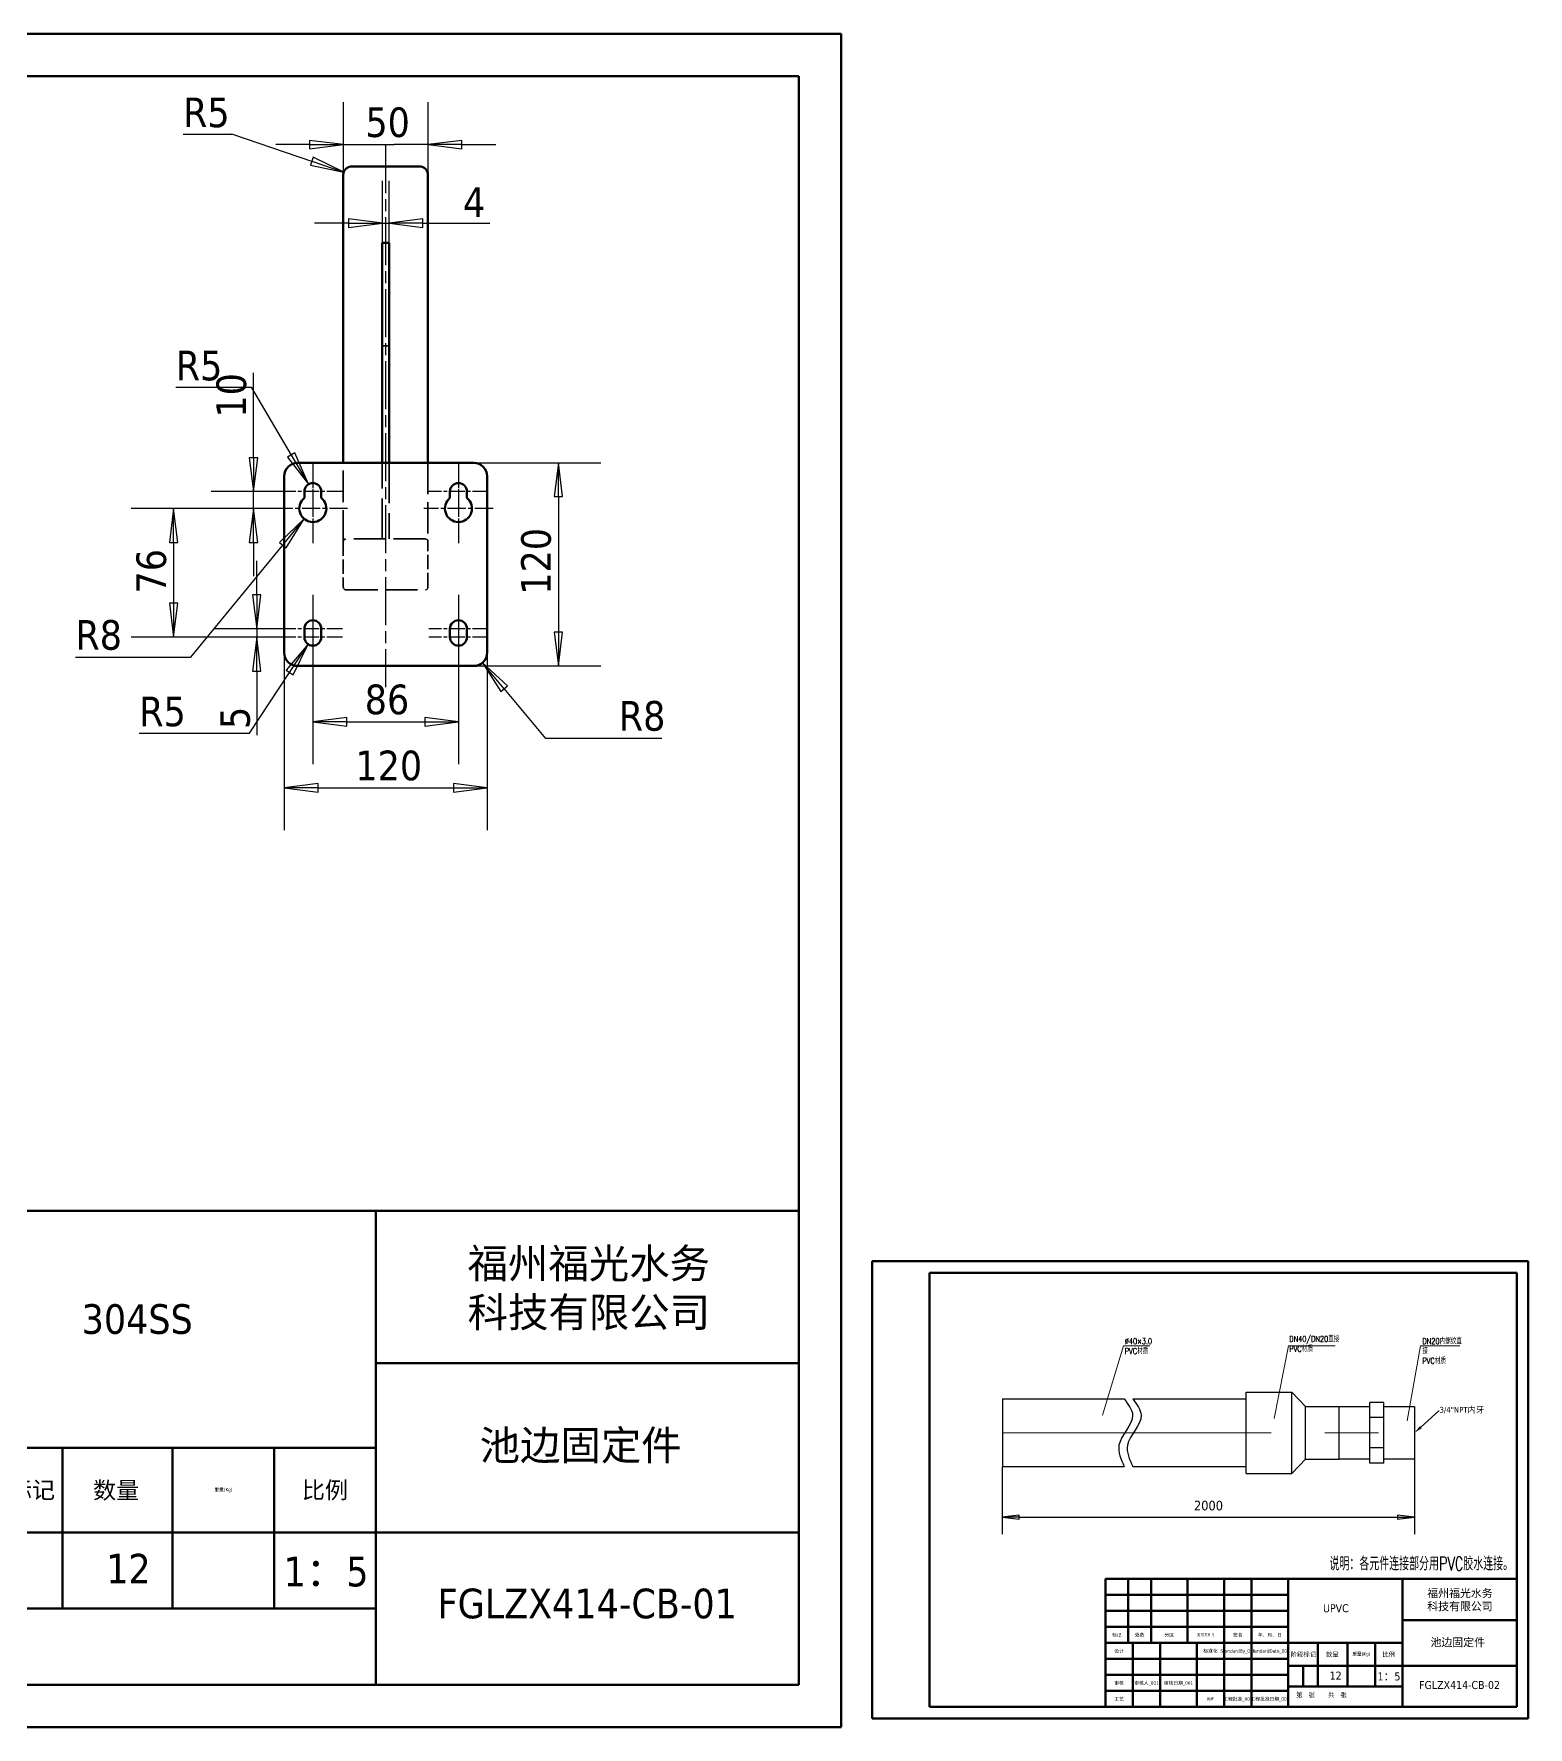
# Model space of a CAD drawing. Header units: millimetres. Extents: x 25 to 5905, y -378 to 2638.
# Drawn here: x 983 to 1866, y 25 to 1025 of the extents above; entities that cross this region are included whole.
import ezdxf
from ezdxf import colors
from ezdxf.entities.mleader import LeaderData, LeaderLine
from ezdxf.enums import TextEntityAlignment as Align
from ezdxf.math import Vec2, Vec3

# ---------------------------------------------------------------- set-up
doc = ezdxf.new("R2010")
doc.units = ezdxf.units.MM
doc.header["$LTSCALE"] = 5
for name, pattern in [('CENTER', [50.8, 31.75, -6.35, 6.35, -6.35]), ('CHAIN', [0.3543, 0.2362, -0.0295, 0.0591, -0.0295]), ('DASHED', [0.2067, 0.1654, -0.0413])]:
    doc.linetypes.add(name, pattern=pattern)
for name, color, linetype, lineweight in [('中心标记 (ISO)', 7, 'Continuous', 25), ('中心线', 1, 'CENTER', 15), ('中心线 (ISO)', 7, 'Continuous', 25), ('可见 (ISO)', 7, 'Continuous', 50), ('图框 (ISO)', 7, 'Continuous', 70), ('尺寸 (ISO)', 7, 'Continuous', 25), ('标题 (ISO)', 7, 'Continuous', 50), ('粗实线', 7, 'Continuous', 30), ('细实线', 3, 'Continuous', 15), ('隐藏 (ISO)', 7, 'DASHED', 35)]:
    doc.layers.add(name, color=color, linetype=linetype, lineweight=lineweight)
doc.styles.get("Standard").update_dxf_attribs({"font": 'tahoma.ttf'})
doc.styles.add('文本样式13', font='tahoma.ttf')
doc.styles.add('文本样式14', font='tahoma.ttf')
doc.styles.add('机械工程图样式', font='simplex.shx', dxfattribs={"width": 0.7, "height": 3.5, "bigfont": 'hztxt.shx'})
doc.styles.add('注释文本 (ISO)', font='tahoma.ttf')
doc.dimstyles.new('默认 (GB)', dxfattribs={"dimscale": 5, "dimtxt": 3.5, "dimasz": 4, "dimexe": 5, "dimexo": 0, "dimgap": 0.75, "dimtad": 1, "dimtoh": 1, "dimrnd": 1e-08, "dimdsep": 46, "dimtxsty": '注释文本 (ISO)', "dimblk": 'Filled-1', "dimcen": 0.09, "dimdle": 10, "dimclrd": 256, "dimclre": 256, "dimclrt": 256, "dimaunit": 1, "dimadec": 3, "dimazin": 2, "dimtfac": 1, "dimtmove": 0, "dimatfit": 3, "dimldrblk": 'Filled-1', "dimfxl": 0, "dimtolj": 1, "dimtzin": 0, "dimlwd": -1, "dimlwe": -1, "dimarcsym": 0})

# ---------------------------------------------------------------- blocks, each defined once
blk = doc.blocks.new('图框 1')
at = {"layer": '图框 (ISO)'}
for p, q in [((5, 205), (292, 205)), ((5, 5), (5, 205)), ((292, 205), (292, 5)), ((30, 200), (287, 200)), ((30, 10), (30, 200)), ((287, 200), (287, 10)), ((287, 10), (30, 10)), ((292, 5), (5, 5))]:
    blk.add_line(p, q, dxfattribs=at)
blk = doc.blocks.new('Filled-1')
at = {"color": 0}
for p, q in [((0, 0), (-1, 0.125)), ((-1, 0.125), (-1, -0.125)), ((-1, 0), (0, 0)), ((-1, -0.125), (0, 0))]:
    blk.add_line(p, q, dxfattribs=at)
at = {"color": 0, "flags": 128}
blk.add_lwpolyline([(-1, -0.125), (0, 0), (-1, 0.125), (-1, -0.125)], dxfattribs=at)
at = {"color": 0}
blk.add_solid([(-1, -0.125), (0, 0), (-1, 0.125), (-1, -0.125)], dxfattribs=at)
blk = doc.blocks.new('*D14')
at = {"layer": 'Defpoints', "color": 0, "transparency": 16777216}
for p in [(1215.9, 959.6), (1165.9, 941.7), (1215.9, 941.7)]:
    blk.add_point(p, dxfattribs=at)
at = {"layer": '尺寸 (ISO)', "transparency": 16777216}
for p, q in [((1165.9, 941.7), (1165.9, 984.6)), ((1215.9, 941.7), (1215.9, 984.6)), ((1145.9, 959.6), (1125.9, 959.6)), ((1165.9, 959.6), (1185.9, 959.6)), ((1185.9, 959.6), (1195.9, 959.6)), ((1215.9, 959.6), (1195.9, 959.6)), ((1235.9, 959.6), (1255.9, 959.6))]:
    blk.add_line(p, q, dxfattribs=at)
at = {"layer": '尺寸 (ISO)', "transparency": 16777216, "xscale": 20, "yscale": 20, "zscale": 20}
blk.add_blockref('Filled-1', (1165.9, 959.6), dxfattribs=at)
at = {"layer": '尺寸 (ISO)', "transparency": 16777216, "xscale": 20, "yscale": 20, "zscale": 20, "rotation": 180}
blk.add_blockref('Filled-1', (1215.9, 959.6), dxfattribs=at)
at = {"layer": '尺寸 (ISO)', "transparency": 16777216, "insert": (1178.9, 981.6), "char_height": 17.5, "attachment_point": 1, "style": '注释文本 (ISO)'}
blk.add_mtext('\\A1;50', dxfattribs=at)
blk = doc.blocks.new('*D15')
at = {"layer": 'Defpoints', "color": 0}
for p in [(1166.1, 943.3), (1170.9, 941.7)]:
    blk.add_point(p, dxfattribs=at)
at = {"layer": '尺寸 (ISO)'}
for p in [(1071.2, 965.8), (1147.2, 949.7)]:
    blk.add_line(p, (1100, 965.8), dxfattribs=at)
at = {"layer": '尺寸 (ISO)', "linetype": 'ByBlock', "xscale": 20, "yscale": 20, "zscale": 20, "rotation": 341.1980249685296}
blk.add_blockref('Filled-1', (1166.1, 943.3), dxfattribs=at)
at = {"layer": '尺寸 (ISO)', "insert": (1071.2, 987.4), "char_height": 17.5, "attachment_point": 1, "style": '注释文本 (ISO)'}
blk.add_mtext('\\A1;R5', dxfattribs=at)
blk = doc.blocks.new('*D16')
at = {"layer": 'Defpoints', "color": 0, "transparency": 16777216}
for p in [(1192.9, 913.2), (1188.9, 901.7), (1192.9, 901.7)]:
    blk.add_point(p, dxfattribs=at)
at = {"layer": '尺寸 (ISO)', "transparency": 16777216}
for p, q in [((1188.9, 901.7), (1188.9, 938.2)), ((1192.9, 901.7), (1192.9, 938.2)), ((1168.9, 913.2), (1148.9, 913.2)), ((1188.9, 913.2), (1192.9, 913.2)), ((1212.9, 913.2), (1252.4, 913.2))]:
    blk.add_line(p, q, dxfattribs=at)
at = {"layer": '尺寸 (ISO)', "transparency": 16777216, "xscale": 20, "yscale": 20, "zscale": 20}
blk.add_blockref('Filled-1', (1188.9, 913.2), dxfattribs=at)
at = {"layer": '尺寸 (ISO)', "transparency": 16777216, "xscale": 20, "yscale": 20, "zscale": 20, "rotation": 180}
blk.add_blockref('Filled-1', (1192.9, 913.2), dxfattribs=at)
at = {"layer": '尺寸 (ISO)', "transparency": 16777216, "insert": (1236.6, 934.4), "char_height": 17.5, "attachment_point": 1, "style": '注释文本 (ISO)'}
blk.add_mtext('\\A1;4', dxfattribs=at)
blk = doc.blocks.new('*D17')
at = {"layer": 'Defpoints', "color": 0, "transparency": 16777216}
for p in [(1130.9, 659.7), (1250.9, 659.7), (1250.9, 579.7)]:
    blk.add_point(p, dxfattribs=at)
at = {"layer": '尺寸 (ISO)', "transparency": 16777216}
for p, q in [((1130.9, 659.7), (1130.9, 554.7)), ((1250.9, 659.7), (1250.9, 554.7)), ((1150.9, 579.7), (1230.9, 579.7))]:
    blk.add_line(p, q, dxfattribs=at)
at = {"layer": '尺寸 (ISO)', "transparency": 16777216, "xscale": 20, "yscale": 20, "zscale": 20, "rotation": 180}
blk.add_blockref('Filled-1', (1130.9, 579.7), dxfattribs=at)
at = {"layer": '尺寸 (ISO)', "transparency": 16777216, "xscale": 20, "yscale": 20, "zscale": 20}
blk.add_blockref('Filled-1', (1250.9, 579.7), dxfattribs=at)
at = {"layer": '尺寸 (ISO)', "transparency": 16777216, "insert": (1173, 601.7), "char_height": 17.5, "attachment_point": 1, "style": '注释文本 (ISO)'}
blk.add_mtext('\\A1;120', dxfattribs=at)
blk = doc.blocks.new('*D18')
at = {"layer": 'Defpoints', "color": 0, "transparency": 16777216}
for p in [(1147.9, 668.7), (1233.9, 668.7), (1233.9, 618.7)]:
    blk.add_point(p, dxfattribs=at)
at = {"layer": '尺寸 (ISO)', "transparency": 16777216}
for p, q in [((1147.9, 668.7), (1147.9, 593.7)), ((1233.9, 668.7), (1233.9, 593.7)), ((1167.9, 618.7), (1213.9, 618.7))]:
    blk.add_line(p, q, dxfattribs=at)
at = {"layer": '尺寸 (ISO)', "transparency": 16777216, "xscale": 20, "yscale": 20, "zscale": 20, "rotation": 180}
blk.add_blockref('Filled-1', (1147.9, 618.7), dxfattribs=at)
at = {"layer": '尺寸 (ISO)', "transparency": 16777216, "xscale": 20, "yscale": 20, "zscale": 20}
blk.add_blockref('Filled-1', (1233.9, 618.7), dxfattribs=at)
at = {"layer": '尺寸 (ISO)', "transparency": 16777216, "insert": (1178.5, 640.7), "char_height": 17.5, "attachment_point": 1, "style": '注释文本 (ISO)'}
blk.add_mtext('\\A1;86', dxfattribs=at)
blk = doc.blocks.new('*D19')
at = {"layer": 'Defpoints', "color": 0, "transparency": 16777216}
for p in [(1114.7, 673.7), (1130.4, 673.7), (1130.4, 668.7)]:
    blk.add_point(p, dxfattribs=at)
at = {"layer": '尺寸 (ISO)', "transparency": 16777216}
for p, q in [((1114.7, 693.7), (1114.7, 713.7)), ((1130.4, 673.7), (1089.7, 673.7)), ((1114.7, 673.7), (1114.7, 668.7)), ((1130.4, 668.7), (1089.7, 668.7)), ((1114.7, 648.7), (1114.7, 610.8))]:
    blk.add_line(p, q, dxfattribs=at)
at = {"layer": '尺寸 (ISO)', "transparency": 16777216, "xscale": 20, "yscale": 20, "zscale": 20}
for p, rotation in [((1114.7, 673.7), 270), ((1114.7, 668.7), 90)]:
    blk.add_blockref('Filled-1', p, dxfattribs=dict(at, rotation=rotation))
at = {"layer": '尺寸 (ISO)', "transparency": 16777216, "insert": (1093.1, 614.5), "char_height": 17.5, "attachment_point": 1, "rotation": 90, "style": '注释文本 (ISO)'}
blk.add_mtext('\\A1;5', dxfattribs=at)
blk = doc.blocks.new('*D20')
at = {"layer": 'Defpoints', "color": 0, "transparency": 16777216}
for p in [(1112.8, 754.7), (1130.4, 754.7), (1127.4, 744.7)]:
    blk.add_point(p, dxfattribs=at)
at = {"layer": '尺寸 (ISO)', "transparency": 16777216}
for p, q in [((1112.8, 774.7), (1112.8, 824.8)), ((1130.4, 754.7), (1087.8, 754.7)), ((1112.8, 744.7), (1112.8, 754.7)), ((1127.4, 744.7), (1087.8, 744.7)), ((1112.8, 724.7), (1112.8, 704.7))]:
    blk.add_line(p, q, dxfattribs=at)
at = {"layer": '尺寸 (ISO)', "transparency": 16777216, "xscale": 20, "yscale": 20, "zscale": 20}
for p, rotation in [((1112.8, 754.7), 270), ((1112.8, 744.7), 90)]:
    blk.add_blockref('Filled-1', p, dxfattribs=dict(at, rotation=rotation))
at = {"layer": '尺寸 (ISO)', "transparency": 16777216, "insert": (1090.9, 798.4), "char_height": 17.5, "attachment_point": 1, "rotation": 90, "style": '注释文本 (ISO)'}
blk.add_mtext('\\A1;10', dxfattribs=at)
blk = doc.blocks.new('*D21')
at = {"layer": 'Defpoints', "color": 0, "transparency": 16777216}
for p in [(1127.4, 744.7), (1065.6, 668.7), (1130.4, 668.7)]:
    blk.add_point(p, dxfattribs=at)
at = {"layer": '尺寸 (ISO)', "transparency": 16777216}
for p, q in [((1127.4, 744.7), (1040.6, 744.7)), ((1065.6, 724.7), (1065.6, 688.7)), ((1130.4, 668.7), (1040.6, 668.7))]:
    blk.add_line(p, q, dxfattribs=at)
at = {"layer": '尺寸 (ISO)', "transparency": 16777216, "xscale": 20, "yscale": 20, "zscale": 20}
for p, rotation in [((1065.6, 744.7), 90), ((1065.6, 668.7), 270)]:
    blk.add_blockref('Filled-1', p, dxfattribs=dict(at, rotation=rotation))
at = {"layer": '尺寸 (ISO)', "transparency": 16777216, "insert": (1043.6, 694.5), "char_height": 17.5, "attachment_point": 1, "rotation": 90, "style": '注释文本 (ISO)'}
blk.add_mtext('\\A1;76', dxfattribs=at)
blk = doc.blocks.new('*D22')
at = {"layer": 'Defpoints', "color": 0, "transparency": 16777216}
for p in [(1242.9, 771.7), (1242.9, 651.7), (1292.9, 651.7)]:
    blk.add_point(p, dxfattribs=at)
at = {"layer": '尺寸 (ISO)', "transparency": 16777216}
for p, q in [((1242.9, 771.7), (1317.9, 771.7)), ((1292.9, 751.7), (1292.9, 671.7)), ((1242.9, 651.7), (1317.9, 651.7))]:
    blk.add_line(p, q, dxfattribs=at)
at = {"layer": '尺寸 (ISO)', "transparency": 16777216, "xscale": 20, "yscale": 20, "zscale": 20}
for p, rotation in [((1292.9, 771.7), 90), ((1292.9, 651.7), 270)]:
    blk.add_blockref('Filled-1', p, dxfattribs=dict(at, rotation=rotation))
at = {"layer": '尺寸 (ISO)', "transparency": 16777216, "insert": (1270.9, 693.8), "char_height": 17.5, "attachment_point": 1, "rotation": 90, "style": '注释文本 (ISO)'}
blk.add_mtext('\\A1;120', dxfattribs=at)
blk = doc.blocks.new('*D23')
at = {"layer": 'Defpoints', "color": 0, "transparency": 16777216}
for p in [(1147.9, 744.7), (1142.8, 738.5)]:
    blk.add_point(p, dxfattribs=at)
at = {"layer": '尺寸 (ISO)', "transparency": 16777216}
for p, q in [((1075.8, 656.8), (1130.1, 723)), ((1007.6, 656.8), (1075.8, 656.8))]:
    blk.add_line(p, q, dxfattribs=at)
at = {"layer": '尺寸 (ISO)', "transparency": 16777216, "xscale": 20, "yscale": 20, "zscale": 20, "rotation": 50.64143847047395}
blk.add_blockref('Filled-1', (1142.8, 738.5), dxfattribs=at)
at = {"layer": '尺寸 (ISO)', "transparency": 16777216, "insert": (1007.6, 678.8), "char_height": 17.5, "attachment_point": 1, "style": '注释文本 (ISO)'}
blk.add_mtext('\\A1;R8', dxfattribs=at)
blk = doc.blocks.new('*D24')
at = {"layer": 'Defpoints', "color": 0, "transparency": 16777216}
for p in [(1145.3, 759), (1147.9, 754.7)]:
    blk.add_point(p, dxfattribs=at)
at = {"layer": '尺寸 (ISO)', "transparency": 16777216}
for p, q in [((1066.9, 816.3), (1111.4, 816.3)), ((1111.4, 816.3), (1135.1, 776.2))]:
    blk.add_line(p, q, dxfattribs=at)
at = {"layer": '尺寸 (ISO)', "transparency": 16777216, "xscale": 20, "yscale": 20, "zscale": 20, "rotation": 300.5981186246404}
blk.add_blockref('Filled-1', (1145.3, 759), dxfattribs=at)
at = {"layer": '尺寸 (ISO)', "transparency": 16777216, "insert": (1066.9, 837.9), "char_height": 17.5, "attachment_point": 1, "style": '注释文本 (ISO)'}
blk.add_mtext('\\A1;R5', dxfattribs=at)
blk = doc.blocks.new('*D25')
at = {"layer": 'Defpoints', "color": 0, "transparency": 16777216}
for p in [(1145.1, 664.5), (1147.9, 668.7)]:
    blk.add_point(p, dxfattribs=at)
at = {"layer": '尺寸 (ISO)', "transparency": 16777216}
for p, q in [((1110.4, 612), (1134.1, 647.8)), ((1045.3, 612), (1110.4, 612))]:
    blk.add_line(p, q, dxfattribs=at)
at = {"layer": '尺寸 (ISO)', "transparency": 16777216, "xscale": 20, "yscale": 20, "zscale": 20, "rotation": 56.56627521407952}
blk.add_blockref('Filled-1', (1145.1, 664.5), dxfattribs=at)
at = {"layer": '尺寸 (ISO)', "transparency": 16777216, "insert": (1045.3, 633.6), "char_height": 17.5, "attachment_point": 1, "style": '注释文本 (ISO)'}
blk.add_mtext('\\A1;R5', dxfattribs=at)
blk = doc.blocks.new('*D26')
at = {"layer": 'Defpoints', "color": 0, "transparency": 16777216}
for p in [(1242.9, 659.7), (1248, 653.6)]:
    blk.add_point(p, dxfattribs=at)
at = {"layer": '尺寸 (ISO)', "transparency": 16777216}
for p, q in [((1285.5, 608.9), (1260.9, 638.3)), ((1354, 608.9), (1285.5, 608.9))]:
    blk.add_line(p, q, dxfattribs=at)
at = {"layer": '尺寸 (ISO)', "transparency": 16777216, "xscale": 20, "yscale": 20, "zscale": 20, "rotation": 130.0468413708815}
blk.add_blockref('Filled-1', (1248, 653.6), dxfattribs=at)
at = {"layer": '尺寸 (ISO)', "transparency": 16777216, "insert": (1328.6, 631), "char_height": 17.5, "attachment_point": 1, "style": '注释文本 (ISO)'}
blk.add_mtext('\\A1;R8', dxfattribs=at)
blk = doc.blocks.new('*D30')
at = {"layer": 'Defpoints', "color": 0}
for p in [(1798.6, 183.3), (1555.1, 178.8), (1798.6, 149)]:
    blk.add_point(p, dxfattribs=at)
at = {"layer": '尺寸 (ISO)'}
for p, q in [((1798.6, 183.3), (1798.6, 139)), ((1555.1, 178.8), (1555.1, 139)), ((1565.1, 149), (1788.6, 149))]:
    blk.add_line(p, q, dxfattribs=at)
at = {"layer": '尺寸 (ISO)', "linetype": 'ByBlock', "xscale": 10, "yscale": 10, "zscale": 10, "rotation": 180}
blk.add_blockref('Filled-1', (1555.1, 149), dxfattribs=at)
at = {"layer": '尺寸 (ISO)', "linetype": 'ByBlock', "xscale": 10, "yscale": 10, "zscale": 10}
blk.add_blockref('Filled-1', (1798.6, 149), dxfattribs=at)
at = {"layer": '尺寸 (ISO)', "insert": (1676.9, 155.8), "char_height": 10, "attachment_point": 5, "style": '注释文本 (ISO)'}
blk.add_mtext('\\A1;\\A1;{\\H0.571429x;2000}', dxfattribs=at)

msp = doc.modelspace()

# ---------------------------------------------------------------- linework, layer by layer
for points in [[(1627.1394, 218.8273), (1632.1028, 209.1762), (1624.0223, 191.4719), (1627.1394, 178.8273)], [(1632.1624, 218.8273), (1637.1258, 209.1762), (1629.0453, 191.4719), (1632.1624, 178.8273)]]:
    msp.add_spline(points, degree=3)
at = {"layer": '中心标记 (ISO)', "linetype": 'CHAIN', "ltscale": 9.445163}
for p, q in [((1147.8525, 772.187), (1147.8525, 729.687)), ((1233.8525, 772.187), (1233.8525, 729.687)), ((1147.8525, 693.687), (1147.8525, 651.187)), ((1147.8525, 691.187), (1147.8525, 648.687)), ((1233.8525, 693.687), (1233.8525, 651.187)), ((1233.8525, 691.187), (1233.8525, 648.687))]:
    msp.add_line(p, q, dxfattribs=at)
at = {"layer": '中心标记 (ISO)', "linetype": 'CHAIN', "ltscale": 10.111888}
for p, q in [((1147.8525, 769.687), (1147.8525, 724.187)), ((1233.8525, 769.687), (1233.8525, 724.187))]:
    msp.add_line(p, q, dxfattribs=at)
at = {"layer": '中心标记 (ISO)', "linetype": 'CHAIN', "ltscale": 7.778352}
for p, q in [((1165.3525, 754.687), (1130.3525, 754.687)), ((1251.3525, 754.687), (1216.3525, 754.687)), ((1165.3525, 673.687), (1130.3525, 673.687)), ((1251.3525, 673.687), (1216.3525, 673.687)), ((1165.3525, 668.687), (1130.3525, 668.687)), ((1251.3525, 668.687), (1216.3525, 668.687))]:
    msp.add_line(p, q, dxfattribs=at)
at = {"layer": '中心标记 (ISO)', "linetype": 'CHAIN', "ltscale": 9.111801}
for p, q in [((1168.3525, 744.687), (1127.3525, 744.687)), ((1254.3525, 744.687), (1213.3525, 744.687))]:
    msp.add_line(p, q, dxfattribs=at)
at = {"layer": '中心线'}
msp.add_line((1555.1394, 198.8273), (1805.1394, 198.8273), dxfattribs=at)
at = {"layer": '中心线 (ISO)', "linetype": 'CHAIN', "ltscale": 23.990969}
msp.add_line((1190.8525, 959.187), (1190.8525, 639.187), dxfattribs=at)
at = {"layer": '可见 (ISO)'}
for p, q in [((1165.8525, 771.687), (1165.8525, 941.687)), ((1170.8525, 946.687), (1210.8525, 946.687)), ((1215.8525, 941.687), (1215.8525, 771.687)), ((1188.8525, 771.687), (1188.8525, 901.687)), ((1188.8525, 901.687), (1192.8525, 901.687)), ((1192.8525, 901.687), (1192.8525, 771.687)), ((1138.8525, 771.687), (1242.8525, 771.687)), ((1130.8525, 659.687), (1130.8525, 763.687)), ((1250.8525, 763.687), (1250.8525, 659.687)), ((1142.8525, 750.932), (1142.8525, 754.687)), ((1152.8525, 754.687), (1152.8525, 750.932)), ((1228.8525, 750.932), (1228.8525, 754.687)), ((1238.8525, 754.687), (1238.8525, 750.932)), ((1142.8525, 668.687), (1142.8525, 673.687)), ((1152.8525, 673.687), (1152.8525, 668.687)), ((1228.8525, 668.687), (1228.8525, 673.687)), ((1238.8525, 673.687), (1238.8525, 668.687)), ((1242.8525, 651.687), (1138.8525, 651.687))]:
    msp.add_line(p, q, dxfattribs=at)
for centre, radius, start, end in [((1170.8525, 941.687), 5, 90, 180), ((1210.8525, 941.687), 5, 0, 90), ((1138.8525, 763.687), 8, 90, 180), ((1242.8525, 763.687), 8, 0, 90), ((1147.8525, 744.687), 8, 128.6821875, 51.3178125), ((1147.8525, 754.687), 5, 0, 180), ((1233.8525, 744.687), 8, 128.6821875, 51.3178125), ((1233.8525, 754.687), 5, 0, 180), ((1147.8525, 673.687), 5, 0, 180), ((1233.8525, 673.687), 5, 0, 180), ((1147.8525, 668.687), 5, 180, 0), ((1233.8525, 668.687), 5, 180, 0), ((1138.8525, 659.687), 8, 180, 270), ((1242.8525, 659.687), 8, 270, 0)]:
    msp.add_arc(centre, radius, start, end, dxfattribs=at)
at = {"layer": '标题 (ISO)'}
for p, q in [((1460, 25), (1460, 332.4136)), ((535, 330), (1435, 330)), ((1185, 330), (1185, 50)), ((1435, 330), (1435, 50)), ((1185, 240), (1435, 240)), ((935, 190), (1185, 190)), ((1000, 140), (1000, 190)), ((1065, 190), (1065, 95)), ((1125, 190), (1125, 95)), ((1185, 140), (935, 140)), ((1185, 140), (1435, 140)), ((1000, 140), (1000, 95)), ((1615.9887, 112.4964), (1858.9887, 112.4964)), ((1615.9887, 36.8964), (1615.9887, 112.4964)), ((1629.4887, 74.6964), (1629.4887, 112.4964)), ((1642.9887, 74.6964), (1642.9887, 112.4964)), ((1664.5887, 74.6964), (1664.5887, 112.4964)), ((1686.1887, 74.6964), (1686.1887, 112.4964)), ((1702.3887, 74.6964), (1702.3887, 112.4964)), ((1723.9887, 112.4964), (1723.9887, 36.8964)), ((1791.4887, 112.4964), (1791.4887, 36.8964)), ((1858.9887, 112.4964), (1858.9887, 36.8964)), ((1865.7387, 30.1464), (1865.7387, 113.148)), ((1615.9887, 103.0464), (1723.9887, 103.0464)), ((935, 95), (1185, 95)), ((1615.9887, 93.5964), (1723.9887, 93.5964)), ((1615.9887, 84.1464), (1723.9887, 84.1464)), ((1791.4887, 88.1964), (1858.9887, 88.1964)), ((1615.9887, 74.6964), (1723.9887, 74.6964)), ((1632.1887, 36.8964), (1632.1887, 74.6964)), ((1648.3887, 36.8964), (1648.3887, 74.6964)), ((1669.9887, 36.8964), (1669.9887, 74.6964)), ((1686.1887, 36.8964), (1686.1887, 74.6964)), ((1702.3887, 36.8964), (1702.3887, 74.6964)), ((1723.9887, 74.6964), (1791.4887, 74.6964)), ((1741.5387, 61.1964), (1741.5387, 74.6964)), ((1759.0887, 74.6964), (1759.0887, 49.0464)), ((1775.2887, 74.6964), (1775.2887, 49.0464)), ((1615.9887, 65.2464), (1723.9887, 65.2464)), ((1791.4887, 61.1964), (1723.9887, 61.1964)), ((1732.7637, 61.1964), (1732.7637, 49.0464)), ((1741.5387, 61.1964), (1741.5387, 49.0464)), ((1791.4887, 61.1964), (1858.9887, 61.1964)), ((1615.9887, 55.7964), (1723.9887, 55.7964)), ((1435, 50), (535, 50)), ((1615.9887, 46.3464), (1723.9887, 46.3464)), ((1723.9887, 49.0464), (1791.4887, 49.0464)), ((1858.9887, 36.8964), (1615.9887, 36.8964)), ((1737.4887, 30.1464), (1865.7387, 30.1464)), ((985, 25), (1460, 25))]:
    msp.add_line(p, q, dxfattribs=at)
at = {"layer": '粗实线'}
for p, q in [((1699.1394, 174.8273), (1699.1394, 222.8273)), ((1699.1394, 222.8273), (1726.1394, 222.8273)), ((1734.1394, 214.3273), (1726.1394, 222.8273)), ((1726.1394, 174.8273), (1726.1394, 222.8273)), ((1555.1394, 218.8273), (1627.1394, 218.8273)), ((1555.1394, 218.8273), (1555.1394, 178.8273)), ((1632.1624, 218.8273), (1699.1394, 218.8273)), ((1734.1394, 183.3273), (1734.1394, 214.3273)), ((1734.1394, 214.3273), (1754.1394, 214.3273)), ((1754.1394, 214.3273), (1772.1894, 214.3273)), ((1754.1394, 183.3273), (1754.1394, 214.3273)), ((1754.1394, 183.3273), (1754.1394, 214.3273)), ((1780.5894, 216.7252), (1772.1894, 216.7252)), ((1772.1894, 180.9295), (1772.1894, 216.7252)), ((1780.5894, 180.9295), (1780.5894, 216.7252)), ((1780.5894, 214.3273), (1798.6394, 214.3273)), ((1798.6394, 214.3273), (1798.6394, 183.3273)), ((1798.6394, 212.0773), (1798.6394, 185.5773)), ((1780.5894, 207.7762), (1772.1894, 207.7762)), ((1726.1394, 174.8273), (1734.1394, 183.3273)), ((1734.1394, 183.3273), (1754.1394, 183.3273)), ((1772.1894, 183.3273), (1754.1394, 183.3273)), ((1780.5894, 189.8784), (1772.1894, 189.8784)), ((1780.5894, 180.9295), (1772.1894, 180.9295)), ((1798.6394, 183.3273), (1780.5894, 183.3273)), ((1555.1394, 178.8273), (1627.1394, 178.8273)), ((1632.1624, 178.8273), (1699.1394, 178.8273)), ((1699.1394, 174.8273), (1726.1394, 174.8273))]:
    msp.add_line(p, q, dxfattribs=at)
at = {"layer": '细实线', "color": 0}
for p, q in [((1614.2226, 209.2686), (1626.6596, 250.1364)), ((1626.6596, 250.1364), (1642.3305, 250.1364)), ((1715.6161, 207.1937), (1724.1499, 250.1364)), ((1724.1499, 250.1364), (1751.6697, 250.1364)), ((1794.3251, 205.9509), (1802.1495, 250.1364)), ((1802.1495, 250.1364), (1825.2907, 250.1364))]:
    msp.add_line(p, q, dxfattribs=at)
at = {"layer": '隐藏 (ISO)', "ltscale": 1.523657}
msp.add_line((1192.8525, 840.6882), (1188.8525, 840.6882), dxfattribs=at)
at = {"layer": '隐藏 (ISO)', "ltscale": 22.496372}
for p, q in [((1165.8525, 725.187), (1165.8525, 771.687)), ((1215.8525, 771.687), (1215.8525, 725.187))]:
    msp.add_line(p, q, dxfattribs=at)
at = {"layer": '隐藏 (ISO)', "ltscale": 28.836222}
for p, q in [((1188.8525, 726.687), (1188.8525, 771.687)), ((1192.8525, 771.687), (1192.8525, 726.687))]:
    msp.add_line(p, q, dxfattribs=at)
at = {"layer": '隐藏 (ISO)', "ltscale": 10.285262}
for p, q in [((1165.8525, 725.187), (1165.8525, 698.187)), ((1215.8525, 698.187), (1215.8525, 725.187))]:
    msp.add_line(p, q, dxfattribs=at)
at = {"layer": '隐藏 (ISO)', "ltscale": 22.738268}
for p, q in [((1214.3525, 726.687), (1167.3525, 726.687)), ((1167.3525, 696.687), (1214.3525, 696.687))]:
    msp.add_line(p, q, dxfattribs=at)
at = {"layer": '隐藏 (ISO)', "ltscale": 0.897467}
for centre, start, end in [((1167.3525, 725.187), 90, 180), ((1214.3525, 725.187), 0, 90), ((1167.3525, 698.187), 180, 270), ((1214.3525, 698.187), 270, 0)]:
    msp.add_arc(centre, 1.5, start, end, dxfattribs=at)

# ---------------------------------------------------------------- block references
for p, xscale, yscale, zscale in [((0, 0), 5, 5, 5), ((1471.5387, 23.3964), 1.35, 1.35, 1.35)]:
    msp.add_blockref('图框 1', p, dxfattribs=dict(xscale=xscale, yscale=yscale, zscale=zscale))

# ---------------------------------------------------------------- texts
at = {"layer": '标题 (ISO)'}
for s, height, style, p in [('阶段标记', 10, '文本样式14', (968.2748, 165.075)), ('数量', 10, '文本样式14', (1031.6306, 164.9161)), ('比例', 10, '文本样式14', (1155, 165)), ('标记', 2.025, '文本样式13', (1622.7387, 79.4214)), ('处数', 2.025, '文本样式13', (1636.2387, 79.4214)), ('分区', 2.025, '文本样式13', (1653.7887, 79.4214)), ('签名', 2.025, '文本样式13', (1694.2796, 79.4161)), ('年、月、日', 2.025, '文本样式13', (1713.1887, 79.4214)), ('设计', 2.025, '文本样式13', (1624.0887, 69.9714)), ('标准化', 2.025, '文本样式13', (1678.0796, 69.9661)), ('阶段标记', 2.7, '文本样式14', (1732.9729, 67.9666)), ('数量', 2.7, '文本样式14', (1750.079, 67.9237)), ('比例', 2.7, '文本样式14', (1783.3887, 67.9464)), ('审核', 2.025, '文本样式13', (1624.0887, 51.0714)), ('工艺', 2.025, '文本样式13', (1624.0887, 41.6214))]:
    msp.add_text(s, height=height, dxfattribs=dict(at, style=style)).set_placement(p, align=Align.MIDDLE_CENTER)
at = {"layer": '标题 (ISO)', "attachment_point": 1, "line_spacing_factor": 0.987884, "style": '注释文本 (ISO)'}
for insert, char_height in [((1239.253, 307.5944), 17.5), ((1806.137, 106.4469), 4.725)]:
    msp.add_mtext('福州福光水务\\P科技有限公司', dxfattribs=dict(at, insert=insert, char_height=char_height))
at = {"layer": '标题 (ISO)', "style": '注释文本 (ISO)'}
for s, insert, char_height, attachment_point in [('\\fTahoma|b0|i0;304SS', (1011.2854, 274.7791), 17.5, 1), ('\\fTahoma|b0|i0;池边固定件', (1246.3676, 200.2048), 17.5, 1), ('\\fTahoma|b0|i0;\\H2.0000;重量(Kg)', (1095, 165), 10, 5), ('{\\fTahoma|b0|i0|c0|p0;12}', (1025.7614, 127.3547), 17.5, 1), ('\\fTahoma|b0|i0;1：5', (1130.5365, 125.6371), 17.5, 1), ('\\fTahoma|b0|i0;FGLZX414-CB-01', (1221.5197, 106.7818), 17.5, 1), ('{\\fTahoma|b0|i0|c0|p0;UPVC}', (1744.5858, 97.5867), 4.725, 1), ('\\fTahoma|b0|i0;\\H1.5000;更改文件号', (1675.3887, 79.4214), 2.025, 5), ('\\fTahoma|b0|i0;池边固定件', (1808.058, 77.4517), 4.725, 1), ('\\fTahoma|b0|i0;\\H2.0000;重量(Kg)', (1767.1887, 67.9464), 2.7, 5), ('{\\fTahoma|b0|i0|c0|p0;12}', (1748.4943, 57.7821), 4.725, 1), ('\\fTahoma|b0|i0;1：5', (1776.7836, 57.3184), 4.725, 1), ('{\\fTahoma|b0|i0|c0|p0;FGLZX414-CB-02}', (1801.349, 52.2275), 4.725, 1), ('\\fTahoma|b0|i0;\\H1.5000;批准', (1678.0887, 41.6214), 2.025, 5), ('\\fTahoma|b0|i0;\\H2.8000;第   张       共   张', (1728.65, 45.3912), 3.78, 1)]:
    msp.add_mtext(s, dxfattribs=dict(at, insert=insert, char_height=char_height, attachment_point=attachment_point))
at = {"layer": '标题 (ISO)', "style": '文本样式13'}
for tag, p in [('StandardBy_001', (1694.2887, 69.9714)), ('StandardDate_001', (1713.1887, 69.9714)), ('审核人_001', (1640.2887, 51.0714)), ('审核日期_001', (1659.1887, 51.0714)), ('工程批准_001', (1694.2887, 41.6214)), ('工程批准日期_001', (1713.1887, 41.6214))]:
    msp.add_attdef(tag, text='', height=2.025, dxfattribs=at).set_placement(p, align=Align.MIDDLE_CENTER)
at = {"layer": '细实线', "color": 0, "char_height": 3.5, "attachment_point": 1, "style": '机械工程图样式'}
for s, insert, width in [('%%c40×3.0\\PPVC材质', (1627.4388, 254.6524), 20.25908), ('DN40/DN20直接\\PPVC材质', (1724.6224, 255.9915), 30.630444), ('DN20内螺纹直接\\PPVC材质', (1803.2457, 254.7202), 25.008058)]:
    msp.add_mtext(s, dxfattribs=dict(at, insert=insert, width=width))
at = {"layer": '细实线', "insert": (1748.3827, 125.5433), "char_height": 8, "width": 112.438106, "attachment_point": 1, "style": '机械工程图样式'}
msp.add_mtext('说明：各元件连接部分用PVC胶水连接。', dxfattribs=at)

# ---------------------------------------------------------------- dimensions: what is measured, and where the dimension line sits
at = {"layer": '尺寸 (ISO)'}
for center, mpoint, picture, middle in [((1170.8525, 941.687), (1166.1193, 943.2985), '*D15', (1083.6924, 965.8217)), ((1147.8525, 754.687), (1145.3074, 758.9908), '*D24', (1079.375, 816.2632)), ((1147.8525, 744.687), (1142.7791, 738.5014), '*D23', (1020.3144, 656.7795)), ((1147.8525, 668.687), (1145.0976, 664.5143), '*D25', (1057.8001, 612.01)), ((1242.8525, 659.687), (1247.9998, 653.5628), '*D26', (1341.2847, 608.9337))]:
    dim = msp.add_radius_dim(center=center, mpoint=mpoint, dimstyle='默认 (GB)', override={"dimgap": 0.75, "dimtih": 1, "dimdec": 2, "dimlfac": 1, "dimcen": 0, "dimtol": 0, "dimlim": 0, "dimtp": 0, "dimtm": 0, "dimtdec": 2, "dimtofl": 0}, dxfattribs=at)
    dim.commit()
    dim.dimension.update_dxf_attribs({"geometry": picture, "text_midpoint": middle, "dimtype": 164})
for base, p1, p2, override, picture, middle in [((1215.8525, 959.5955), (1165.8525, 941.687), (1215.8525, 941.687), {"dimgap": 0.75, "dimtoh": 0, "dimdec": 2, "dimtol": 0, "dimlim": 0, "dimtp": 0, "dimtm": 0, "dimtdec": 2, "dimtofl": 0}, '*D14', (1190.8525, 959.5955)), ((1192.8525, 913.1525), (1188.8525, 901.687), (1192.8525, 901.687), {"dimgap": 0.75, "dimtoh": 0, "dimdec": 2, "dimtol": 0, "dimlim": 0, "dimtp": 0, "dimtm": 0, "dimtdec": 2, "dimtofl": 1, "dimatfit": 1}, '*D16', (1242.6376, 913.1525)), ((1250.8525, 579.687), (1130.8525, 659.687), (1250.8525, 659.687), {"dimgap": 0.75, "dimtoh": 0, "dimdec": 2, "dimtol": 0, "dimlim": 0, "dimtp": 0, "dimtm": 0, "dimtdec": 2, "dimtofl": 0, "dimatfit": 1}, '*D17', (1190.8525, 579.687))]:
    dim = msp.add_linear_dim(base=base, p1=p1, p2=p2, dimstyle='默认 (GB)', override=override, dxfattribs=at)
    dim.commit()
    dim.dimension.update_dxf_attribs({"geometry": picture, "text_midpoint": middle, "dimtype": 160})
for base, p1, p2, angle, override, picture, middle in [((1112.8461, 754.687), (1127.3525, 744.687), (1130.3525, 754.687), 90, {"dimgap": 0.75, "dimtoh": 0, "dimdec": 2, "dimtol": 0, "dimlim": 0, "dimtp": 0, "dimtm": 0, "dimtdec": 2, "dimtofl": 1, "dimatfit": 1}, '*D20', (1112.8461, 809.7608)), ((1292.8525, 651.687), (1242.8525, 771.687), (1242.8525, 651.687), 270, {"dimgap": 0.75, "dimtoh": 0, "dimdec": 2, "dimtol": 0, "dimlim": 0, "dimtp": 0, "dimtm": 0, "dimtdec": 2, "dimtofl": 0, "dimatfit": 1}, '*D22', (1292.8525, 711.687)), ((1065.5898, 668.687), (1127.3525, 744.687), (1130.3525, 668.687), 90, {"dimgap": 0.75, "dimtoh": 0, "dimdec": 2, "dimtol": 0, "dimlim": 0, "dimtp": 0, "dimtm": 0, "dimtdec": 2, "dimtofl": 0, "dimatfit": 1}, '*D21', (1065.5898, 706.687)), ((1114.6953, 673.687), (1130.3525, 668.687), (1130.3525, 673.687), 90, {"dimgap": 0.75, "dimtoh": 0, "dimdec": 2, "dimtol": 0, "dimlim": 0, "dimtp": 0, "dimtm": 0, "dimtdec": 2, "dimtofl": 1, "dimatfit": 1}, '*D19', (1114.6953, 619.7246)), ((1233.8525, 618.687), (1147.8525, 668.687), (1233.8525, 668.687), 180, {"dimgap": 0.75, "dimtoh": 0, "dimdec": 2, "dimtol": 0, "dimlim": 0, "dimtp": 0, "dimtm": 0, "dimtdec": 2, "dimtofl": 0, "dimatfit": 1}, '*D18', (1190.8525, 618.687))]:
    dim = msp.add_linear_dim(base=base, p1=p1, p2=p2, angle=angle, dimstyle='默认 (GB)', override=override, dxfattribs=at)
    dim.commit()
    dim.dimension.update_dxf_attribs({"geometry": picture, "text_midpoint": middle, "dimtype": 160})
dim = msp.add_linear_dim(base=(1798.6394, 149.0335), p1=(1555.1394, 178.8273), p2=(1798.6394, 183.3273), text='\\A1;{\\H0.571429x;2000}', dimstyle='默认 (GB)', override={"dimtxt": 2, "dimasz": 2, "dimexe": 2, "dimtxsty": '注释文本 (ISO)', "dimdle": 5}, dxfattribs=at)
dim.commit()
dim.dimension.update_dxf_attribs({"geometry": '*D30', "text_midpoint": (1676.8894, 149.0335), "dimtype": 160})

# ---------------------------------------------------------------- leaders
at = {"layer": '细实线', "color": 0}
ml = msp.add_multileader_mtext('Standard', dxfattribs=at)
ml.set_content('3/4"NPT{\\f宋体|b0|i0|c134|p2;内牙}')
ml.set_leader_properties()
ml.build(insert=Vec2(0, 0))
ml.multileader.update_dxf_attribs({"text_right_attachment_type": 6, "dogleg_length": 0.36, "arrow_head_size": 5})
ctx = ml.context
ctx.base_point, ctx.char_height, ctx.arrow_head_size, ctx.landing_gap_size, ctx.plane_origin = Vec3(1813.2608, 211.7054), 3.5, 5, 0.09, Vec3(1798.6394, 198.8273)
ctx.right_attachment = 6
notes = []
notes.append((ctx, [(0, (1, 1, 0), (1812.9008, 211.7054), (1, 0), 0.36, [(0, [(1798.6394, 198.8273)], 0, [])])]))
ctx.mtext.insert, ctx.mtext.flow_direction = Vec3(1813.3508, 214.1392), 5
for ctx, leaders in notes:
    for number, flags, end, landing, length, lines in leaders:
        leader = LeaderData()
        leader.index, (leader.has_last_leader_line, leader.has_dogleg_vector, leader.attachment_direction) = number, flags
        leader.last_leader_point, leader.dogleg_vector, leader.dogleg_length = Vec3(end), Vec3(landing), length
        for number, points, colour, breaks in lines:
            line = LeaderLine()
            line.index, line.vertices, line.color, line.breaks = number, Vec3.list(points), colors.encode_raw_color(colour), breaks
            leader.lines.append(line)
        ctx.leaders.append(leader)

doc.saveas('drawing.dxf')
